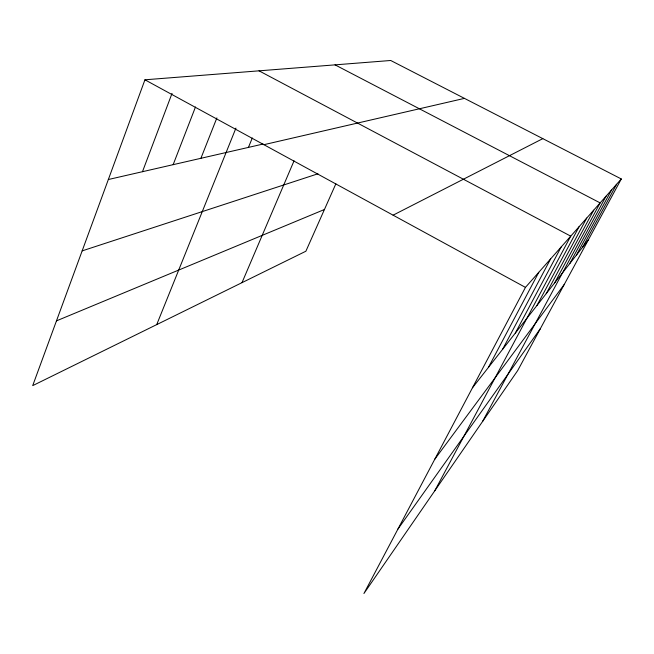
<?xml version="1.0" encoding="UTF-8"?>
<svg xmlns="http://www.w3.org/2000/svg" width="654" height="654" viewBox="0 0 654 654"><rect width="100%" height="100%" fill="white"/><g stroke="black" fill="none" stroke-linecap="round" stroke-linejoin="round"><path stroke-width="0.98" d="M621.3 178.967L525.448 287.384L363.926 593.513L517.723 370.524L621.3 178.967L390.716 60.487L144.943 79.796L32.7 385.631L305.884 251.218L335.862 183.815M142.474 171.7L172.027 93.416M173.155 164.661L195.481 106.994M200.901 158.309L216.891 117.875M156.707 324.621L235.939 128.11M248.438 147.403L252.305 137.978M241.996 282.651L294.055 160.81M488.391 367.458L538.782 272.309M502.583 349.342L550.619 258.919M515.319 333.09L561.214 246.934M434.796 490.753L570.738 236.159L259.041 70.836M536.942 305.492L579.109 226.685M546.204 293.671L586.744 218.052M554.69 282.839L593.726 210.155M482.513 421.568L600.143 202.903L335.044 64.86M569.724 263.652L606.054 196.216M576.403 255.125L611.515 190.036M582.616 247.204L616.583 184.297M397.902 529.111L540.327 328.717M434.763 459.255L564.345 284.302M472.482 387.765L588.396 239.822M393.087 215.174L542.812 138.64M56.465 320.869L324.441 209.501M82.159 250.874L317.95 173.784M263.897 144.689L464.446 98.378M108.343 179.523L263.096 144.043M144.943 79.796L525.448 287.384"/></g></svg>
